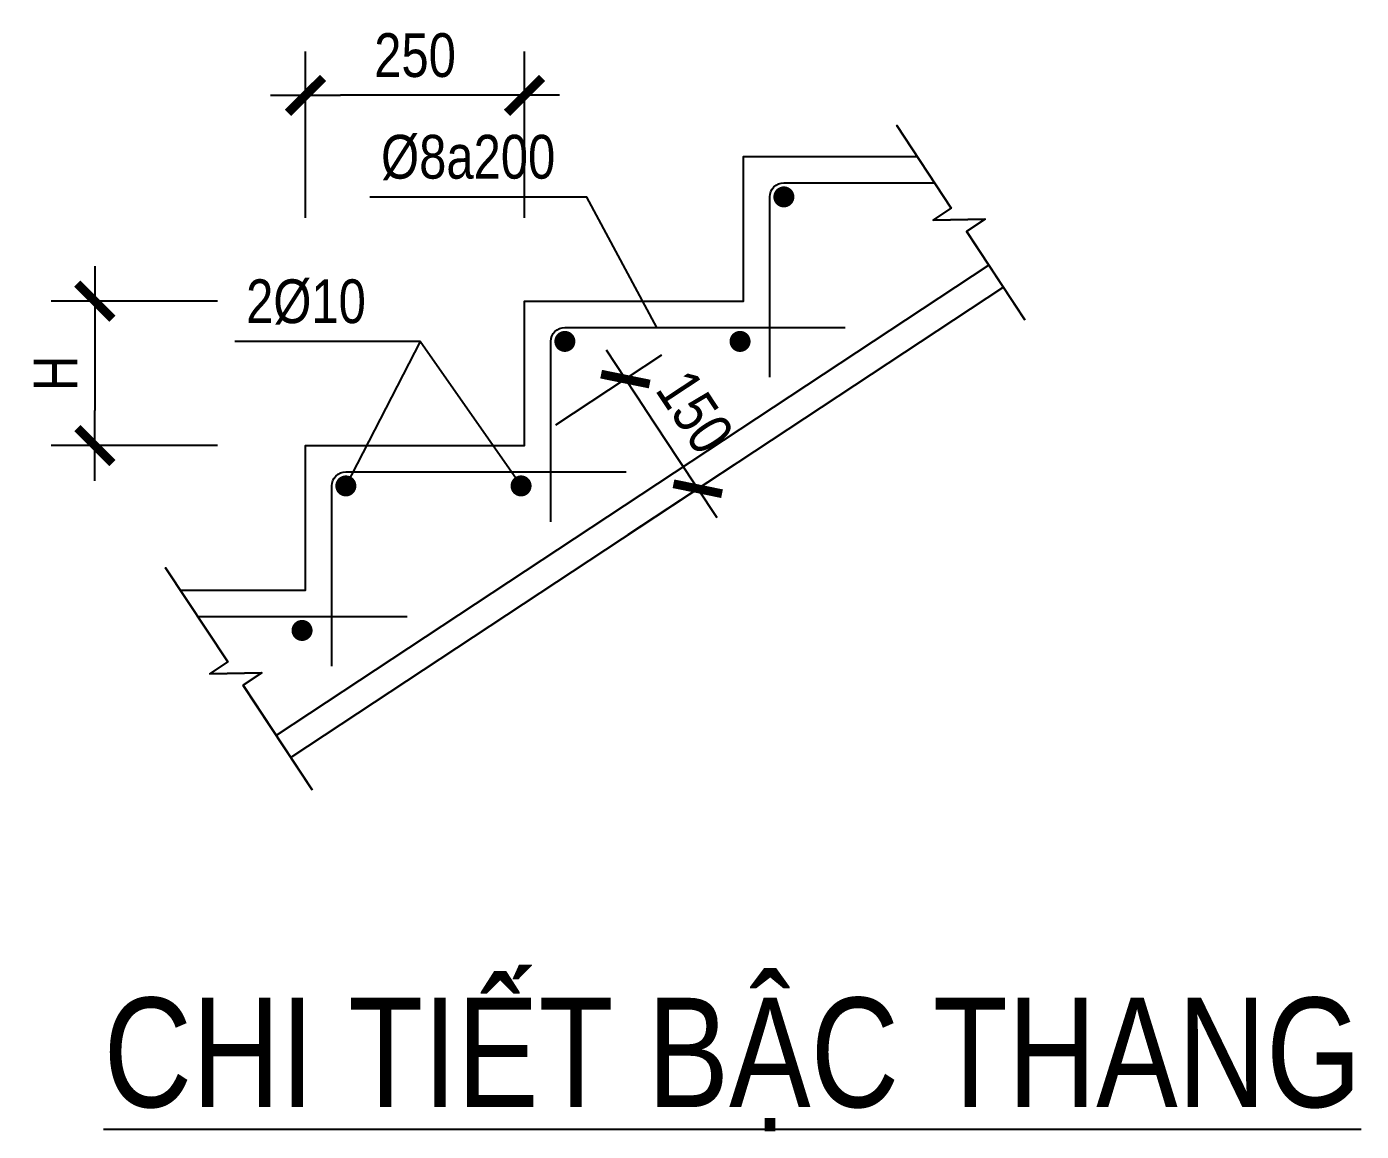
# Model space of a CAD drawing. Header units: millimetres. Extents: x 379264 to 1158416, y -283062 to 356890.
# Drawn here: x 932638 to 936447, y -18640 to -15487 of the extents above; entities that cross this region are included whole.
import ezdxf
from ezdxf.enums import TextEntityAlignment as Align

# ---------------------------------------------------------------- set-up
doc = ezdxf.new("R2010")
doc.units = ezdxf.units.MM
for name, color, linetype in [('01PM. TEXT A', 3, 'Continuous'), ('02PM. TEXT B', 4, 'Continuous'), ('04PM. THIN', 7, 'Continuous'), ('05PM. FRAME', 4, 'Continuous'), ('08PM. SSS X', 6, 'Continuous'), ('11PM. DIM', 2, 'Continuous')]:
    doc.layers.add(name, color=color, linetype=linetype)
doc.styles.add('[PMDC2013]STYLE', font='arial.ttf', dxfattribs={"width": 0.8})
doc.dimstyles.new('20', dxfattribs={"dimtxt": 250, "dimasz": 200, "dimexe": 250, "dimexo": 0, "dimgap": 100, "dimtad": 1, "dimdec": 0, "dimlfac": 0.2, "dimzin": 0, "dimdsep": 46, "dimtxsty": '[PMDC2013]STYLE', "dimblk": 'TICK', "dimcen": 0, "dimdle": 300, "dimclrd": 2, "dimclre": 2, "dimclrt": 4, "dimadec": 0, "dimazin": 0, "dimtfac": 0.004, "dimtdec": 0, "dimtix": 1, "dimtmove": 2, "dimatfit": 3, "dimldrblk": 'TICK', "dimfxl": 1, "dimtvp": 0.8, "dimtolj": 1, "dimtzin": 0, "dimarcsym": 0})

# ---------------------------------------------------------------- blocks, each defined once
blk = doc.blocks.new('TICK')
at = {"color": 0, "linetype": 'ByBlock'}
blk.add_line((1, 0), (-1, 0), dxfattribs=at)
at = {"color": 7, "linetype": 'ByBlock', "const_width": 0.25}
blk.add_lwpolyline([(-0.5, -0.5), (0.5, 0.5)], dxfattribs=at)
blk = doc.blocks.new('*D415')
at = {"layer": '11PM. DIM', "color": 2, "lineweight": -2, "ltscale": 0.3, "transparency": 16777216}
for p, q in [((352.4, 4759.1), (352.4, 5709.1)), ((1602.4, 4759.1), (1602.4, 5709.1)), ((1402.4, 5459.1), (552.4, 5459.1))]:
    blk.add_line(p, q, dxfattribs=at)
at = {"layer": 'Defpoints', "color": 0, "ltscale": 0.3, "transparency": 16777216}
for p in [(352.4, 5459.1), (352.4, 4759.1), (1602.4, 4759.1)]:
    blk.add_point(p, dxfattribs=at)
at = {"layer": '11PM. DIM', "color": 2, "lineweight": -2, "ltscale": 0.3, "transparency": 16777216, "xscale": 200, "yscale": 200, "zscale": 200, "rotation": 180}
blk.add_blockref('TICK', (352.4, 5459.1), dxfattribs=at)
at = {"layer": '11PM. DIM', "color": 2, "lineweight": -2, "ltscale": 0.3, "transparency": 16777216, "xscale": 200, "yscale": 200, "zscale": 200}
blk.add_blockref('TICK', (1602.4, 5459.1), dxfattribs=at)
at = {"layer": '11PM. DIM', "color": 4, "ltscale": 0.3, "transparency": 16777216, "insert": (977.4, 5686.8), "char_height": 250, "attachment_point": 5, "style": '[PMDC2013]STYLE'}
blk.add_mtext('\\A1;250', dxfattribs=at)
blk = doc.blocks.new('*D416')
at = {"layer": '11PM. DIM', "color": 2, "lineweight": -2, "ltscale": 0.3, "transparency": 16777216}
for p, q in [((-150.2, 4284.1), (-1100.2, 4284.1)), ((-850.2, 4084.1), (-850.2, 3659.1)), ((-150.2, 3459.1), (-1100.2, 3459.1))]:
    blk.add_line(p, q, dxfattribs=at)
at = {"layer": 'Defpoints', "color": 0, "ltscale": 0.3, "transparency": 16777216}
for p in [(-150.2, 4284.1), (-850.2, 3459.1), (-150.2, 3459.1)]:
    blk.add_point(p, dxfattribs=at)
at = {"layer": '11PM. DIM', "color": 2, "lineweight": -2, "ltscale": 0.3, "transparency": 16777216, "xscale": 200, "yscale": 200, "zscale": 200}
for p, rotation in [((-850.2, 4284.1), 90), ((-850.2, 3459.1), 270)]:
    blk.add_blockref('TICK', p, dxfattribs=dict(at, rotation=rotation))
at = {"layer": '11PM. DIM', "color": 4, "ltscale": 0.3, "transparency": 16777216, "insert": (-1075.2, 3871.6), "char_height": 250, "attachment_point": 5, "rotation": 90, "style": '[PMDC2013]STYLE'}
blk.add_mtext('\\A1;H', dxfattribs=at)
blk = doc.blocks.new('*D417')
at = {"layer": '11PM. DIM', "color": 2, "lineweight": -2, "ltscale": 0.3, "transparency": 16777216}
for p, q in [((1781.5, 3577.3), (2386.5, 3976.6)), ((2480.9, 3379.9), (2288.1, 3672)), ((2194.6, 2951.3), (2799.7, 3350.7))]:
    blk.add_line(p, q, dxfattribs=at)
at = {"layer": 'Defpoints', "color": 0, "ltscale": 0.3, "transparency": 16777216}
for p in [(2177.9, 3838.9), (1781.5, 3577.3), (2194.6, 2951.3)]:
    blk.add_point(p, dxfattribs=at)
at = {"layer": '11PM. DIM', "color": 2, "lineweight": -2, "ltscale": 0.3, "transparency": 16777216, "xscale": 200, "yscale": 200, "zscale": 200}
for p, rotation in [((2177.9, 3838.9), 123.4248111820387), ((2591, 3213), 303.4248111820388)]:
    blk.add_blockref('TICK', p, dxfattribs=dict(at, rotation=rotation))
at = {"layer": '11PM. DIM', "color": 4, "ltscale": 0.3, "transparency": 16777216, "insert": (2574.5, 3651.4), "char_height": 250, "attachment_point": 5, "rotation": 303.42481, "style": '[PMDC2013]STYLE'}
blk.add_mtext('\\A1;150', dxfattribs=at)
blk = doc.blocks.new('A$C6A316276')
at = {"layer": '04PM. THIN'}
blk.add_line((1006, 4053.3), (582.4, 3229.1), dxfattribs=at)
for points in [[(4458, 4177.7), (4458, 4177.7), (4125.8, 4681.1), (4231.5, 4752.1), (3934.3, 4747.2), (4037.3, 4815.2), (3726.3, 5286.4), (3726.3, 5286.4), (4037.4, 4815), (3934.3, 4747.2), (4231.5, 4752.1), (4125.5, 4681.6)], [(390.8, 1493.3), (390.8, 1493.3), (-3.3, 2090.4), (102.4, 2161.3), (-194.9, 2156.5), (-91.8, 2224.5), (-446.6, 2762), (-446.6, 2762), (-91.7, 2224.3), (-194.9, 2156.5), (102.4, 2161.3), (-3.6, 2090.8)]]:
    blk.add_lwpolyline(points, close=True, dxfattribs=at)
at = {"layer": '04PM. THIN', "flags": 128}
for points in [[(2356.5, 4134.1), (1958.4, 4878.3), (719.4, 4878.3)], [(1582.4, 3229.1), (1006, 4053.3), (-50.9, 4053.3)]]:
    blk.add_lwpolyline(points, dxfattribs=at)
at = {"layer": '04PM. THIN', "const_width": 60}
for points in [[(3052.4, 4879.1, 1), (3112.4, 4879.1, 1)], [(1802.4, 4054.1, 1), (1862.4, 4054.1, 1)], [(2802.4, 4054.1, 1), (2862.4, 4054.1, 1)], [(552.4, 3229.1, 1), (612.4, 3229.1, 1)], [(1552.4, 3229.1, 1), (1612.4, 3229.1, 1)], [(302.4, 2404.1, 1), (362.4, 2404.1, 1)]]:
    blk.add_lwpolyline(points, format="xyb", close=True, dxfattribs=at)
at = {"layer": '05PM. FRAME', "ltscale": 0.25}
for points in [[(-362.2, 2634.1), (352.4, 2634.1), (352.4, 3459.1), (1602.4, 3459.1), (1602.4, 4284.1), (2852.4, 4284.1), (2852.4, 5109.1), (3843.3, 5109.1)], [(4335.1, 4364), (267.8, 1679.6)]]:
    blk.add_lwpolyline(points, dxfattribs=at)
at = {"layer": '08PM. SSS X', "ltscale": 400}
for points in [[(3002.4, 3849.2), (3002.4, 4879.1, -0.414214), (3082.4, 4959.1), (3942.3, 4959.1)], [(1752.4, 3024.2), (1752.4, 4054.1, -0.414214), (1832.4, 4134.1), (3432.6, 4134.1)], [(502.4, 2199.2), (502.4, 3229.1, -0.414214), (582.4, 3309.1), (2182.6, 3309.1)]]:
    blk.add_lwpolyline(points, format="xyb", dxfattribs=at)
for points in [[(4252.4, 4489.2), (185.1, 1804.8)], [(-263.2, 2484.1), (932.6, 2484.1)]]:
    blk.add_lwpolyline(points, dxfattribs=at)
at = {"layer": '01PM. TEXT A', "style": '[PMDC2013]STYLE', "width": 0.8}
blk.add_text('%%UCHI TIẾT BẬC THANG', height=625, dxfattribs=at).set_placement((2789, -317.4), align=Align.CENTER)
at = {"layer": '02PM. TEXT B', "color": 4, "style": '[PMDC2013]STYLE', "width": 0.8}
for s, p in [('%%C8a200', (783.5, 4983.3)), ('2%%C10', (13.1, 4158.3))]:
    blk.add_text(s, height=250, dxfattribs=at).set_placement(p)
at = {"layer": '11PM. DIM', "ltscale": 0.3}
dim = blk.add_linear_dim(base=(352.4, 5459.1), p1=(1602.4, 4759.1), p2=(352.4, 4759.1), angle=180, dimstyle='20', override={"dimtxsty": '[PMDC2013]STYLE'}, dxfattribs=at)
dim.commit()
dim.dimension.update_dxf_attribs({"geometry": '*D415', "text_midpoint": (977.4, 5686.8)})
dim = blk.add_linear_dim(base=(-850.2, 3459.1), p1=(-150.2, 4284.1), p2=(-150.2, 3459.1), angle=270, text='H', dimstyle='20', override={"dimtxsty": '[PMDC2013]STYLE'}, dxfattribs=at)
dim.commit()
dim.dimension.update_dxf_attribs({"geometry": '*D416', "text_midpoint": (-1075.2, 3871.6)})
dim = blk.add_linear_dim(base=(2177.9, 3838.9), p1=(2194.6, 2951.3), p2=(1781.5, 3577.3), angle=123.42481, dimstyle='20', dxfattribs=at)
dim.commit()
dim.dimension.update_dxf_attribs({"geometry": '*D417', "text_midpoint": (2574.5, 3651.4)})

msp = doc.modelspace()

# ---------------------------------------------------------------- block references
at = {"layer": '11PM. DIM', "xscale": 0.5, "yscale": 0.5, "zscale": 0.5}
msp.add_blockref('A$C6A316276', (933257.92, -18412.39), dxfattribs=at)

doc.saveas('drawing.dxf')
